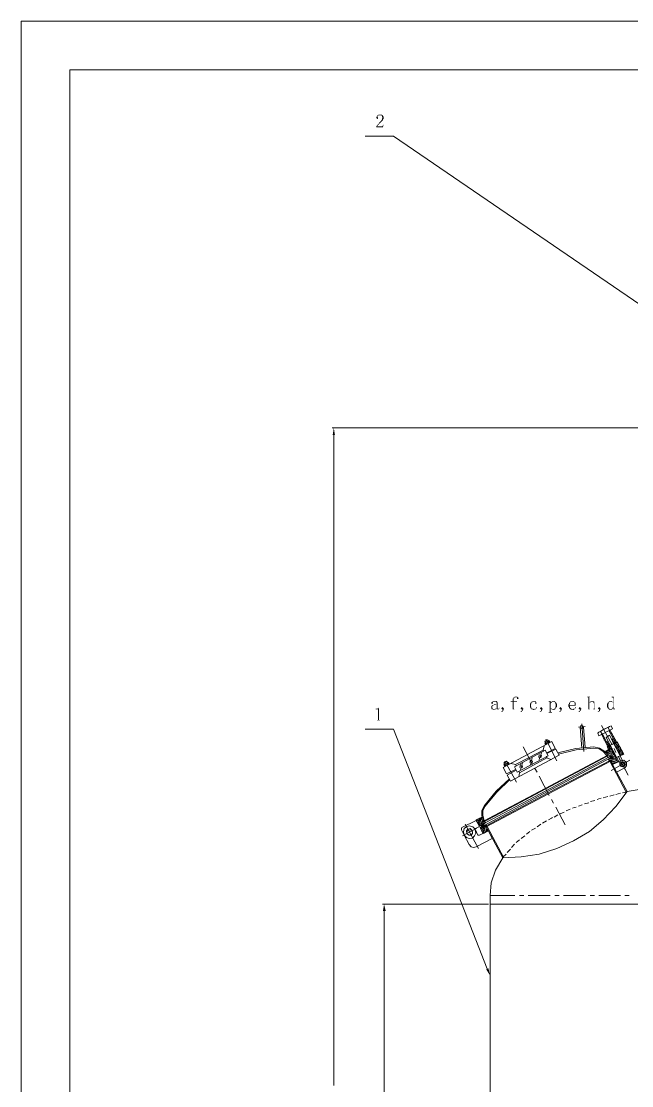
# Model space of a CAD drawing. Header units: millimetres. Extents: x 6 to 291, y 3 to 207.
# Drawn here: x 6.1 to 52.9, y 125 to 206.6 of the extents above; entities that cross this region are included whole.
import ezdxf

# ---------------------------------------------------------------- set-up
doc = ezdxf.new("R2010")
doc.units = ezdxf.units.MM

msp = doc.modelspace()

# ---------------------------------------------------------------- hatches: boundary and pattern name
h = msp.add_hatch(color=7)
h.dxf.hatch_style = 2
h.paths.add_polyline_path([(33.654859, 199.474667), (33.527859, 199.474667), (33.485526, 199.432333), (33.739526, 199.432333), (33.739526, 199.39), (33.781859, 199.39), (33.781859, 199.347667), (33.781859, 199.305333), (33.824192, 199.263), (33.824192, 199.220667), (33.781859, 199.178333), (33.781859, 199.136), (33.781859, 199.093667), (33.739526, 199.051333), (33.739526, 199.009), (33.697192, 198.966667), (33.654859, 198.924333), (33.612526, 198.882), (33.570192, 198.839667), (33.570192, 198.797333), (33.527859, 198.797333), (33.527859, 198.755), (33.485526, 198.755), (33.485526, 198.712667), (33.443192, 198.712667), (33.443192, 198.670333), (33.400859, 198.628), (33.358526, 198.585667), (33.358526, 198.543333), (33.400859, 198.585667), (33.443192, 198.585667), (33.443192, 198.628), (33.485526, 198.628), (33.485526, 198.670333), (33.527859, 198.712667), (33.570192, 198.755), (33.612526, 198.797333), (33.612526, 198.839667), (33.654859, 198.839667), (33.697192, 198.882), (33.739526, 198.924333), (33.781859, 198.966667), (33.824192, 199.009), (33.866526, 199.051333), (33.866526, 199.093667), (33.908859, 199.136), (33.908859, 199.220667), (33.908859, 199.305333), (33.908859, 199.347667), (33.866526, 199.347667), (33.866526, 199.432333), (33.824192, 199.432333), (33.781859, 199.474667)])
h = msp.add_hatch(color=7)
h.dxf.hatch_style = 2
h.paths.add_polyline_path([(33.485526, 199.432333), (33.443192, 199.432333), (33.443192, 199.39), (33.400859, 199.39), (33.400859, 199.305333), (33.358526, 199.305333), (33.358526, 199.220667), (33.358526, 199.178333), (33.400859, 199.178333), (33.400859, 199.136), (33.443192, 199.136), (33.485526, 199.178333), (33.485526, 199.220667), (33.485526, 199.263), (33.443192, 199.305333), (33.443192, 199.347667), (33.485526, 199.347667), (33.485526, 199.39), (33.527859, 199.432333), (33.612526, 199.432333)])
h = msp.add_hatch(color=7)
h.dxf.hatch_style = 2
h.paths.add_polyline_path([(33.908859, 198.712667), (33.866526, 198.712667), (33.866526, 198.670333), (33.866526, 198.628), (33.824192, 198.628), (33.824192, 198.585667), (33.400859, 198.585667), (33.358526, 198.543333), (33.358526, 198.501), (33.866526, 198.501)])
at = {"true_color": 0x00ff00}
h = msp.add_hatch(color=3, dxfattribs=at)
h.dxf.hatch_style = 2
h.paths.add_polyline_path([(30.014192, 174.921333), (30.183526, 174.921333), (30.098859, 175.471667)])
at = {"true_color": 0x00b8b8}
h = msp.add_hatch(color=132, dxfattribs=at)
h.dxf.hatch_style = 2
h.paths.add_polyline_path([(42.290859, 154.474333), (42.248526, 154.474333), (42.206192, 154.432), (42.163859, 154.389667), (42.163859, 154.347333), (42.206192, 154.347333), (42.206192, 154.305), (42.248526, 154.305), (42.290859, 154.347333), (42.290859, 154.389667), (42.248526, 154.389667), (42.290859, 154.432), (42.290859, 154.474333), (42.460192, 154.474333)])
h = msp.add_hatch(color=132, dxfattribs=at)
h.dxf.hatch_style = 2
h.paths.add_polyline_path([(42.375526, 154.262667), (42.333192, 154.220333), (42.248526, 154.220333), (42.248526, 154.178), (42.206192, 154.178), (42.206192, 154.135667), (42.163859, 154.135667), (42.163859, 154.051), (42.163859, 154.008667), (42.163859, 153.966333), (42.163859, 153.924), (42.206192, 153.924), (42.206192, 153.881667), (42.290859, 153.881667), (42.290859, 153.839333), (42.417859, 153.839333), (42.460192, 153.881667), (42.502526, 153.881667), (42.290859, 153.881667), (42.290859, 153.924), (42.248526, 153.966333), (42.248526, 154.051), (42.248526, 154.093333), (42.248526, 154.135667), (42.290859, 154.135667), (42.290859, 154.178), (42.333192, 154.178), (42.375526, 154.220333), (42.502526, 154.220333), (42.544859, 154.262667), (42.587192, 154.262667)])
h = msp.add_hatch(color=132, dxfattribs=at)
h.dxf.hatch_style = 2
h.paths.add_polyline_path([(42.417859, 154.516667), (42.290859, 154.516667), (42.290859, 154.474333), (42.544859, 154.474333), (42.544859, 154.432), (42.587192, 154.432), (42.587192, 154.305), (42.544859, 154.262667), (42.375526, 154.262667), (42.587192, 154.262667), (42.587192, 153.966333), (42.544859, 153.966333), (42.544859, 153.924), (42.460192, 153.924), (42.460192, 153.881667), (42.375526, 153.881667), (42.544859, 153.881667), (42.544859, 153.924), (42.671859, 153.924), (42.671859, 154.347333), (42.671859, 154.432), (42.629526, 154.432), (42.629526, 154.474333), (42.587192, 154.516667), (42.460192, 154.516667)])
h = msp.add_hatch(color=132, dxfattribs=at)
h.dxf.hatch_style = 2
h.paths.add_polyline_path([(44.068859, 154.855333), (43.984192, 154.855333), (43.941859, 154.813), (43.899526, 154.813), (43.899526, 154.770667), (43.857192, 154.770667), (43.857192, 154.728333), (43.814859, 154.686), (43.814859, 154.516667), (43.645526, 154.516667), (43.645526, 154.474333), (43.814859, 154.474333), (43.814859, 153.924), (43.814859, 153.881667), (43.687859, 153.881667), (44.111192, 153.881667), (43.941859, 153.881667), (43.899526, 153.924), (43.899526, 154.474333), (44.153526, 154.474333), (44.153526, 154.516667), (43.899526, 154.516667), (43.899526, 154.643667), (43.899526, 154.728333), (43.941859, 154.728333), (43.941859, 154.770667), (43.984192, 154.813), (44.195859, 154.813), (44.153526, 154.855333), (44.111192, 154.855333)])
h = msp.add_hatch(color=132, dxfattribs=at)
h.dxf.hatch_style = 2
h.paths.add_polyline_path([(44.195859, 154.813), (44.068859, 154.813), (44.153526, 154.813), (44.153526, 154.728333), (44.153526, 154.686), (44.238192, 154.686), (44.238192, 154.728333), (44.280526, 154.728333), (44.238192, 154.770667), (44.238192, 154.813)])
h = msp.add_hatch(color=132, dxfattribs=at)
h.dxf.hatch_style = 2
h.paths.add_polyline_path([(45.296526, 154.474333), (45.254192, 154.474333), (45.254192, 154.432), (45.211859, 154.432), (45.211859, 154.389667), (45.169526, 154.389667), (45.169526, 154.347333), (45.127192, 154.305), (45.127192, 154.262667), (45.127192, 154.178), (45.127192, 154.093333), (45.127192, 154.051), (45.169526, 154.008667), (45.169526, 153.966333), (45.211859, 153.966333), (45.211859, 153.924), (45.254192, 153.924), (45.254192, 153.881667), (45.338859, 153.881667), (45.381192, 153.839333), (45.465859, 153.839333), (45.508192, 153.881667), (45.592859, 153.881667), (45.423526, 153.881667), (45.381192, 153.924), (45.296526, 153.924), (45.296526, 153.966333), (45.254192, 153.966333), (45.254192, 154.008667), (45.254192, 154.051), (45.211859, 154.093333), (45.211859, 154.178), (45.211859, 154.262667), (45.254192, 154.305), (45.254192, 154.347333), (45.254192, 154.389667), (45.296526, 154.389667), (45.296526, 154.432), (45.338859, 154.432), (45.338859, 154.474333), (45.423526, 154.474333)])
h = msp.add_hatch(color=132, dxfattribs=at)
h.dxf.hatch_style = 2
h.paths.add_polyline_path([(45.423526, 154.516667), (45.338859, 154.516667), (45.296526, 154.474333), (45.508192, 154.474333), (45.550526, 154.432), (45.550526, 154.389667), (45.550526, 154.347333), (45.550526, 154.305), (45.635192, 154.305), (45.635192, 154.347333), (45.635192, 154.389667), (45.635192, 154.432), (45.592859, 154.474333), (45.550526, 154.516667), (45.465859, 154.516667)])
h = msp.add_hatch(color=132, dxfattribs=at)
h.dxf.hatch_style = 2
h.paths.add_polyline_path([(46.735859, 154.559), (46.693526, 154.516667), (46.566526, 154.516667), (46.566526, 154.474333), (46.651192, 154.474333), (46.651192, 154.432), (46.651192, 153.712333), (46.651192, 153.67), (46.566526, 153.67), (46.566526, 153.627667), (46.820526, 153.627667), (46.820526, 153.67), (46.778192, 153.67), (46.735859, 153.712333), (46.735859, 153.924), (46.778192, 153.924), (46.778192, 153.966333), (46.735859, 153.966333), (46.735859, 154.347333), (46.778192, 154.389667), (46.735859, 154.389667)])
h = msp.add_hatch(color=132, dxfattribs=at)
h.dxf.hatch_style = 2
h.paths.add_polyline_path([(46.947526, 154.516667), (46.862859, 154.516667), (46.820526, 154.474333), (46.778192, 154.474333), (46.735859, 154.432), (46.735859, 154.389667), (46.778192, 154.389667), (46.820526, 154.432), (46.862859, 154.474333), (47.074526, 154.474333), (47.032192, 154.516667)])
h = msp.add_hatch(color=132, dxfattribs=at)
h.dxf.hatch_style = 2
h.paths.add_polyline_path([(47.074526, 154.474333), (46.947526, 154.474333), (46.989859, 154.474333), (47.032192, 154.432), (47.074526, 154.389667), (47.074526, 154.305), (47.116859, 154.305), (47.116859, 154.178), (47.116859, 154.093333), (47.074526, 154.093333), (47.074526, 154.008667), (47.074526, 153.966333), (47.032192, 153.966333), (47.032192, 153.924), (46.989859, 153.924), (46.947526, 153.881667), (46.905192, 153.881667), (47.074526, 153.881667), (47.074526, 153.924), (47.116859, 153.924), (47.116859, 153.966333), (47.159192, 154.008667), (47.159192, 154.051), (47.201526, 154.051), (47.201526, 154.178), (47.201526, 154.305), (47.159192, 154.347333), (47.159192, 154.389667), (47.116859, 154.432)])
h = msp.add_hatch(color=132, dxfattribs=at)
h.dxf.hatch_style = 2
h.paths.add_polyline_path([(48.513859, 154.516667), (48.386859, 154.474333), (48.471526, 154.474333), (48.513859, 154.432), (48.556192, 154.389667), (48.556192, 154.305), (48.556192, 154.220333), (48.090526, 154.220333), (48.090526, 154.178), (48.090526, 154.093333), (48.132859, 154.051), (48.132859, 154.008667), (48.132859, 153.966333), (48.175192, 153.966333), (48.175192, 153.924), (48.217526, 153.924), (48.217526, 153.881667), (48.429192, 153.881667), (48.386859, 153.881667), (48.344526, 153.924), (48.302192, 153.924), (48.259859, 153.966333), (48.217526, 154.008667), (48.217526, 154.093333), (48.175192, 154.135667), (48.175192, 154.178), (48.640859, 154.178), (48.640859, 154.262667), (48.640859, 154.347333), (48.640859, 154.389667), (48.598526, 154.432), (48.556192, 154.432), (48.556192, 154.474333), (48.513859, 154.474333)])
h = msp.add_hatch(color=132, dxfattribs=at)
h.dxf.hatch_style = 2
h.paths.add_polyline_path([(48.386859, 154.516667), (48.259859, 154.516667), (48.259859, 154.474333), (48.217526, 154.474333), (48.217526, 154.432), (48.175192, 154.432), (48.175192, 154.389667), (48.132859, 154.389667), (48.132859, 154.347333), (48.132859, 154.305), (48.090526, 154.262667), (48.090526, 154.220333), (48.175192, 154.220333), (48.175192, 154.305), (48.217526, 154.305), (48.217526, 154.389667), (48.259859, 154.432), (48.302192, 154.474333), (48.386859, 154.474333), (48.513859, 154.516667), (48.429192, 154.516667)])
h = msp.add_hatch(color=132, dxfattribs=at)
h.dxf.hatch_style = 2
h.paths.add_polyline_path([(49.699192, 154.897667), (49.656859, 154.897667), (49.656859, 154.855333), (49.529859, 154.855333), (49.529859, 154.813), (49.614526, 154.813), (49.614526, 153.924), (49.614526, 153.881667), (49.529859, 153.881667), (49.783859, 153.881667), (49.741526, 153.881667), (49.699192, 153.924), (49.699192, 154.347333), (49.699192, 154.389667), (49.741526, 154.389667), (49.699192, 154.389667)])
h = msp.add_hatch(color=132, dxfattribs=at)
h.dxf.hatch_style = 2
h.paths.add_polyline_path([(49.910859, 154.516667), (49.826192, 154.516667), (49.783859, 154.474333), (49.741526, 154.474333), (49.741526, 154.432), (49.699192, 154.432), (49.699192, 154.389667), (49.741526, 154.389667), (49.741526, 154.432), (49.826192, 154.432), (49.826192, 154.474333), (50.037859, 154.474333), (49.995526, 154.516667), (49.953192, 154.516667)])
h = msp.add_hatch(color=132, dxfattribs=at)
h.dxf.hatch_style = 2
h.paths.add_polyline_path([(50.037859, 154.474333), (49.910859, 154.474333), (49.953192, 154.474333), (49.995526, 154.432), (49.995526, 154.389667), (50.037859, 154.347333), (50.037859, 153.924), (49.995526, 153.924), (49.995526, 153.881667), (49.953192, 153.881667), (50.164859, 153.881667), (50.122526, 153.881667), (50.122526, 153.924), (50.080192, 153.924), (50.080192, 154.389667), (50.080192, 154.474333)])
h = msp.add_hatch(color=132, dxfattribs=at)
h.dxf.hatch_style = 2
h.paths.add_polyline_path([(51.307859, 154.516667), (51.223192, 154.516667), (51.223192, 154.474333), (51.180859, 154.474333), (51.138526, 154.432), (51.138526, 154.389667), (51.096192, 154.389667), (51.096192, 154.347333), (51.053859, 154.305), (51.053859, 154.262667), (51.053859, 154.178), (51.053859, 154.135667), (51.053859, 154.051), (51.096192, 154.008667), (51.096192, 153.966333), (51.138526, 153.924), (51.180859, 153.881667), (51.307859, 153.881667), (51.265526, 153.881667), (51.265526, 153.924), (51.223192, 153.924), (51.180859, 153.966333), (51.180859, 154.008667), (51.180859, 154.051), (51.138526, 154.051), (51.138526, 154.220333), (51.138526, 154.262667), (51.180859, 154.305), (51.180859, 154.389667), (51.223192, 154.432), (51.265526, 154.474333), (51.434859, 154.474333), (51.434859, 154.516667), (51.350192, 154.516667)])
h = msp.add_hatch(color=132, dxfattribs=at)
h.dxf.hatch_style = 2
h.paths.add_polyline_path([(51.434859, 154.474333), (51.350192, 154.474333), (51.392526, 154.474333), (51.434859, 154.432), (51.519526, 154.432), (51.477192, 154.432), (51.477192, 154.474333)])
h = msp.add_hatch(color=132, dxfattribs=at)
h.dxf.hatch_style = 2
h.paths.add_polyline_path([(51.561859, 154.897667), (51.561859, 154.855333), (51.392526, 154.855333), (51.392526, 154.813), (51.477192, 154.813), (51.477192, 154.770667), (51.519526, 154.728333), (51.519526, 154.432), (51.477192, 154.432), (51.519526, 154.389667), (51.519526, 154.051), (51.477192, 154.051), (51.477192, 153.966333), (51.519526, 153.966333), (51.519526, 153.881667), (51.646526, 153.881667), (51.646526, 153.924), (51.604192, 153.924), (51.604192, 153.966333), (51.561859, 153.966333)])
h = msp.add_hatch(color=7)
h.dxf.hatch_style = 2
h.paths.add_polyline_path([(33.570192, 154.008667), (33.527859, 154.008667), (33.527859, 153.966333), (33.485526, 153.966333), (33.443192, 153.924), (33.316192, 153.924), (33.316192, 153.881667), (33.485526, 153.881667), (33.485526, 153.077333), (33.443192, 153.077333), (33.400859, 153.035), (33.316192, 153.035), (33.739526, 153.035), (33.654859, 153.035), (33.612526, 153.077333), (33.570192, 153.077333), (33.570192, 153.162)])
h = msp.add_hatch(color=132, dxfattribs=at)
h.dxf.hatch_style = 2
h.paths.add_polyline_path([(42.798859, 154.008667), (42.756526, 154.008667), (42.756526, 153.924), (42.714192, 153.924), (42.587192, 153.881667), (42.756526, 153.881667), (42.756526, 153.924), (42.798859, 153.924), (42.798859, 153.966333)])
h = msp.add_hatch(color=132, dxfattribs=at)
h.dxf.hatch_style = 2
h.paths.add_polyline_path([(42.671859, 153.924), (42.587192, 153.924), (42.587192, 153.881667), (42.714192, 153.924)])
h = msp.add_hatch(color=132, dxfattribs=at)
h.dxf.hatch_style = 2
h.paths.add_polyline_path([(43.010526, 154.051), (42.968192, 154.008667), (42.925859, 153.966333), (42.968192, 153.924), (43.010526, 153.881667), (43.052859, 153.839333), (43.010526, 153.797), (43.010526, 153.754667), (42.968192, 153.712333), (42.925859, 153.712333), (42.925859, 153.67), (43.010526, 153.67), (43.010526, 153.712333), (43.052859, 153.712333), (43.052859, 153.754667), (43.095192, 153.754667), (43.095192, 153.797), (43.095192, 153.839333), (43.137526, 153.881667), (43.137526, 153.966333), (43.095192, 153.966333), (43.095192, 154.008667), (43.052859, 154.051)])
h = msp.add_hatch(color=132, dxfattribs=at)
h.dxf.hatch_style = 2
h.paths.add_polyline_path([(44.492192, 154.051), (44.449859, 154.008667), (44.407526, 153.966333), (44.449859, 153.924), (44.492192, 153.881667), (44.534526, 153.839333), (44.492192, 153.797), (44.492192, 153.754667), (44.449859, 153.712333), (44.407526, 153.712333), (44.407526, 153.67), (44.492192, 153.67), (44.492192, 153.712333), (44.534526, 153.712333), (44.534526, 153.754667), (44.576859, 153.754667), (44.576859, 153.797), (44.576859, 153.839333), (44.619192, 153.881667), (44.619192, 153.966333), (44.576859, 153.966333), (44.576859, 154.008667), (44.534526, 154.051)])
h = msp.add_hatch(color=132, dxfattribs=at)
h.dxf.hatch_style = 2
h.paths.add_polyline_path([(45.677526, 154.051), (45.635192, 154.051), (45.635192, 154.008667), (45.592859, 153.966333), (45.592859, 153.924), (45.508192, 153.924), (45.465859, 153.881667), (45.592859, 153.881667), (45.592859, 153.924), (45.635192, 153.924), (45.635192, 153.966333), (45.677526, 154.008667)])
h = msp.add_hatch(color=132, dxfattribs=at)
h.dxf.hatch_style = 2
h.paths.add_polyline_path([(45.973859, 154.051), (45.931526, 154.008667), (45.889192, 153.966333), (45.931526, 153.924), (45.973859, 153.881667), (46.016192, 153.839333), (45.973859, 153.797), (45.973859, 153.754667), (45.931526, 153.712333), (45.889192, 153.712333), (45.889192, 153.67), (45.973859, 153.67), (45.973859, 153.712333), (46.016192, 153.712333), (46.016192, 153.754667), (46.058526, 153.754667), (46.058526, 153.797), (46.058526, 153.839333), (46.100859, 153.881667), (46.100859, 153.966333), (46.058526, 153.966333), (46.058526, 154.008667), (46.016192, 154.051)])
h = msp.add_hatch(color=132, dxfattribs=at)
h.dxf.hatch_style = 2
h.paths.add_polyline_path([(46.778192, 153.924), (46.735859, 153.924), (46.778192, 153.881667), (46.820526, 153.881667), (46.862859, 153.839333), (46.989859, 153.839333), (47.032192, 153.881667), (46.820526, 153.881667), (46.820526, 153.924)])
h = msp.add_hatch(color=132, dxfattribs=at)
h.dxf.hatch_style = 2
h.paths.add_polyline_path([(47.455526, 154.051), (47.413192, 154.008667), (47.370859, 153.966333), (47.413192, 153.924), (47.455526, 153.881667), (47.497859, 153.839333), (47.455526, 153.797), (47.455526, 153.754667), (47.413192, 153.712333), (47.370859, 153.712333), (47.370859, 153.67), (47.455526, 153.67), (47.455526, 153.712333), (47.497859, 153.712333), (47.497859, 153.754667), (47.540192, 153.754667), (47.540192, 153.797), (47.540192, 153.839333), (47.582526, 153.881667), (47.582526, 153.966333), (47.540192, 153.966333), (47.540192, 154.008667), (47.497859, 154.051)])
h = msp.add_hatch(color=132, dxfattribs=at)
h.dxf.hatch_style = 2
h.paths.add_polyline_path([(48.598526, 154.051), (48.598526, 153.966333), (48.556192, 153.966333), (48.556192, 153.924), (48.471526, 153.924), (48.429192, 153.881667), (48.217526, 153.881667), (48.302192, 153.881667), (48.344526, 153.839333), (48.471526, 153.839333), (48.513859, 153.881667), (48.556192, 153.881667), (48.556192, 153.924), (48.598526, 153.924), (48.598526, 153.966333), (48.640859, 153.966333), (48.640859, 154.051)])
h = msp.add_hatch(color=132, dxfattribs=at)
h.dxf.hatch_style = 2
h.paths.add_polyline_path([(48.937192, 154.051), (48.894859, 154.008667), (48.852526, 153.966333), (48.894859, 153.924), (48.937192, 153.881667), (48.979526, 153.839333), (48.937192, 153.797), (48.937192, 153.754667), (48.894859, 153.712333), (48.852526, 153.712333), (48.852526, 153.67), (48.937192, 153.67), (48.937192, 153.712333), (48.979526, 153.712333), (48.979526, 153.754667), (49.021859, 153.754667), (49.021859, 153.797), (49.021859, 153.839333), (49.064192, 153.881667), (49.064192, 153.966333), (49.021859, 153.966333), (49.021859, 154.008667), (48.979526, 154.051)])
h = msp.add_hatch(color=132, dxfattribs=at)
h.dxf.hatch_style = 2
h.paths.add_polyline_path([(50.418859, 154.051), (50.376526, 154.008667), (50.334192, 153.966333), (50.376526, 153.924), (50.418859, 153.881667), (50.461192, 153.839333), (50.418859, 153.797), (50.418859, 153.754667), (50.376526, 153.712333), (50.334192, 153.712333), (50.334192, 153.67), (50.418859, 153.67), (50.418859, 153.712333), (50.461192, 153.712333), (50.461192, 153.754667), (50.503526, 153.754667), (50.503526, 153.797), (50.503526, 153.839333), (50.545859, 153.881667), (50.545859, 153.966333), (50.503526, 153.966333), (50.503526, 154.008667), (50.461192, 154.051)])
h = msp.add_hatch(color=132, dxfattribs=at)
h.dxf.hatch_style = 2
h.paths.add_polyline_path([(51.477192, 153.966333), (51.434859, 153.966333), (51.434859, 153.924), (51.392526, 153.924), (51.350192, 153.881667), (51.180859, 153.881667), (51.223192, 153.881667), (51.265526, 153.839333), (51.392526, 153.839333), (51.392526, 153.881667), (51.434859, 153.881667), (51.477192, 153.924), (51.519526, 153.966333)])
h = msp.add_hatch(color=7)
h.dxf.hatch_style = 2
h.paths.add_polyline_path([(51.350192, 150.283333), (51.265526, 150.241), (51.350192, 150.241)])
h = msp.add_hatch(color=7)
h.dxf.hatch_style = 2
h.paths.add_polyline_path([(51.350192, 150.241), (51.265526, 150.241)])
h = msp.add_hatch(color=7)
h.dxf.hatch_style = 2
h.paths.add_polyline_path([(51.350192, 150.241), (51.265526, 150.241)])
h = msp.add_hatch(color=7)
h.dxf.hatch_style = 2
h.paths.add_polyline_path([(51.265526, 150.241), (51.307859, 150.156333), (51.434859, 150.156333)])
h = msp.add_hatch(color=7)
h.dxf.hatch_style = 2
h.paths.add_polyline_path([(51.265526, 150.241), (51.350192, 150.241), (51.434859, 150.156333)])
h = msp.add_hatch(color=7)
h.dxf.hatch_style = 2
h.paths.add_polyline_path([(51.307859, 150.156333), (51.307859, 150.114), (51.434859, 150.114)])
h = msp.add_hatch(color=7)
h.dxf.hatch_style = 2
h.paths.add_polyline_path([(51.307859, 150.156333), (51.434859, 150.156333), (51.434859, 150.114)])
h = msp.add_hatch(color=7)
h.dxf.hatch_style = 2
h.paths.add_polyline_path([(51.434859, 150.325667), (51.350192, 150.283333), (51.477192, 150.283333)])
h = msp.add_hatch(color=7)
h.dxf.hatch_style = 2
h.paths.add_polyline_path([(51.350192, 150.283333), (51.350192, 150.241), (51.477192, 150.241)])
h = msp.add_hatch(color=7)
h.dxf.hatch_style = 2
h.paths.add_polyline_path([(51.350192, 150.283333), (51.477192, 150.283333), (51.477192, 150.241)])
h = msp.add_hatch(color=7)
h.dxf.hatch_style = 2
h.paths.add_polyline_path([(51.350192, 150.241), (51.434859, 150.156333), (51.519526, 150.156333)])
h = msp.add_hatch(color=7)
h.dxf.hatch_style = 2
h.paths.add_polyline_path([(51.350192, 150.241), (51.477192, 150.241), (51.519526, 150.156333)])
h = msp.add_hatch(color=7)
h.dxf.hatch_style = 2
h.paths.add_polyline_path([(51.434859, 150.156333), (51.519526, 150.156333), (51.434859, 150.114)])
h = msp.add_hatch(color=7)
h.dxf.hatch_style = 2
h.paths.add_polyline_path([(51.519526, 150.156333), (51.434859, 150.156333)])
h = msp.add_hatch(color=7)
h.dxf.hatch_style = 2
h.paths.add_polyline_path([(51.519526, 150.156333), (51.434859, 150.156333)])
h = msp.add_hatch(color=7)
h.dxf.hatch_style = 2
h.paths.add_polyline_path([(51.307859, 150.114), (51.434859, 150.114), (51.350192, 150.071667)])
h = msp.add_hatch(color=7)
h.dxf.hatch_style = 2
h.paths.add_polyline_path([(41.486526, 145.034), (41.401859, 144.991667), (41.528859, 144.991667)])
h = msp.add_hatch(color=7)
h.dxf.hatch_style = 2
h.paths.add_polyline_path([(41.528859, 144.991667), (41.401859, 144.991667)])
h = msp.add_hatch(color=7)
h.dxf.hatch_style = 2
h.paths.add_polyline_path([(41.528859, 144.991667), (41.401859, 144.991667)])
h = msp.add_hatch(color=7)
h.dxf.hatch_style = 2
h.paths.add_polyline_path([(41.401859, 144.991667), (41.444192, 144.907), (41.571192, 144.907)])
h = msp.add_hatch(color=7)
h.dxf.hatch_style = 2
h.paths.add_polyline_path([(41.401859, 144.991667), (41.528859, 144.991667), (41.571192, 144.907)])
h = msp.add_hatch(color=7)
h.dxf.hatch_style = 2
h.paths.add_polyline_path([(41.571192, 144.907), (41.444192, 144.907)])
h = msp.add_hatch(color=7)
h.dxf.hatch_style = 2
h.paths.add_polyline_path([(41.571192, 144.907), (41.444192, 144.907)])
h = msp.add_hatch(color=7)
h.dxf.hatch_style = 2
h.paths.add_polyline_path([(41.444192, 144.907), (41.486526, 144.864667), (41.571192, 144.864667)])
h = msp.add_hatch(color=7)
h.dxf.hatch_style = 2
h.paths.add_polyline_path([(41.444192, 144.907), (41.571192, 144.907), (41.571192, 144.864667)])
h = msp.add_hatch(color=7)
h.dxf.hatch_style = 2
h.paths.add_polyline_path([(41.571192, 145.118667), (41.486526, 145.034), (41.613526, 145.034)])
h = msp.add_hatch(color=7)
h.dxf.hatch_style = 2
h.paths.add_polyline_path([(41.486526, 145.034), (41.528859, 144.991667), (41.613526, 144.991667)])
h = msp.add_hatch(color=7)
h.dxf.hatch_style = 2
h.paths.add_polyline_path([(41.486526, 145.034), (41.613526, 145.034), (41.613526, 144.991667)])
h = msp.add_hatch(color=7)
h.dxf.hatch_style = 2
h.paths.add_polyline_path([(41.486526, 144.864667), (41.571192, 144.864667), (41.486526, 144.822333)])
h = msp.add_hatch(color=7)
h.dxf.hatch_style = 2
h.paths.add_polyline_path([(41.655859, 144.991667), (41.528859, 144.991667)])
h = msp.add_hatch(color=7)
h.dxf.hatch_style = 2
h.paths.add_polyline_path([(41.528859, 144.991667), (41.655859, 144.991667)])
h = msp.add_hatch(color=7)
h.dxf.hatch_style = 2
h.paths.add_polyline_path([(41.528859, 144.991667), (41.571192, 144.907), (41.698192, 144.907)])
h = msp.add_hatch(color=7)
h.dxf.hatch_style = 2
h.paths.add_polyline_path([(41.528859, 144.991667), (41.655859, 144.991667), (41.698192, 144.907)])
h = msp.add_hatch(color=7)
h.dxf.hatch_style = 2
h.paths.add_polyline_path([(41.571192, 144.907), (41.655859, 144.907), (41.571192, 144.864667)])
h = msp.add_hatch(color=7)
h.dxf.hatch_style = 2
h.paths.add_polyline_path([(41.655859, 144.907), (41.571192, 144.907)])
h = msp.add_hatch(color=7)
h.dxf.hatch_style = 2
h.paths.add_polyline_path([(41.571192, 144.907), (41.698192, 144.907), (41.655859, 144.907)])
at = {"true_color": 0x00ff00}
h = msp.add_hatch(color=3, dxfattribs=at)
h.dxf.hatch_style = 2
h.paths.add_polyline_path([(33.866526, 138.43), (34.078192, 138.43), (33.951192, 138.938)])
h = msp.add_hatch(color=3, dxfattribs=at)
h.dxf.hatch_style = 2
h.paths.add_polyline_path([(41.952192, 134.027333), (42.079192, 133.477), (41.782859, 133.942667)])

# ---------------------------------------------------------------- linework, layer by layer
at = {"color": 8, "lineweight": 0, "true_color": 0x808080}
msp.add_lwpolyline([(290.829944, 3.175), (290.829944, 206.629), (6.138277, 206.629), (6.138277, 3.175)], close=True, dxfattribs=at)
at = {"color": 7, "lineweight": 0}
for points in [[(287.10461, 6.900333), (287.10461, 202.903667), (9.86361, 202.903667), (9.86361, 6.900333)], [(49.233526, 152.527), (49.191192, 152.611667), (49.106526, 152.654), (49.021859, 152.611667), (48.979526, 152.527), (49.021859, 152.442333), (49.106526, 152.4), (49.191192, 152.442333)], [(52.450859, 149.648333), (52.366192, 149.817667), (52.239192, 149.86), (52.069859, 149.817667), (52.027526, 149.648333), (52.069859, 149.521333), (52.239192, 149.479), (52.366192, 149.521333)], [(52.366192, 149.648333), (52.323859, 149.775333), (52.239192, 149.817667), (52.154526, 149.775333), (52.112192, 149.648333), (52.154526, 149.563667), (52.239192, 149.521333), (52.323859, 149.563667)], [(40.724526, 144.441333), (40.682192, 144.610667), (40.512859, 144.653), (40.343526, 144.610667), (40.301192, 144.441333), (40.343526, 144.314333), (40.512859, 144.229667), (40.682192, 144.314333)]]:
    msp.add_lwpolyline(points, close=True, dxfattribs=at)
for points in [[(32.511859, 197.823667), (34.670859, 197.823667)], [(50.418859, 151.849667), (51.477192, 152.4), (51.350192, 152.611667)], [(51.350192, 152.611667), (51.223192, 152.569333), (51.138526, 152.484667)], [(32.511859, 152.357667), (34.670859, 152.357667)], [(48.979526, 152.527), (49.106526, 150.918333)], [(49.233526, 152.527), (49.360526, 150.960667)], [(51.138526, 152.484667), (50.799859, 152.357667), (50.545859, 152.188333), (50.418859, 152.146), (50.334192, 152.061333)], [(50.334192, 152.061333), (50.418859, 151.849667)], [(51.223192, 152.569333), (50.418859, 152.146)], [(50.545859, 152.188333), (50.672859, 151.976667)], [(50.630526, 151.976667), (51.096192, 151.003)], [(50.672859, 152.019), (51.180859, 151.045333)], [(50.969192, 151.722667), (51.223192, 151.892)], [(51.138526, 152.484667), (51.223192, 152.273)], [(51.180859, 152.273), (51.688859, 151.341667)], [(52.281526, 149.86), (51.223192, 151.892)], [(51.265526, 152.315333), (51.773526, 151.384)], [(47.074526, 150.876), (46.820526, 151.426333), (44.957859, 150.410333)], [(46.227859, 151.087667), (46.143192, 150.749), (46.185526, 150.664333)], [(46.354859, 151.341667), (46.270192, 151.426333), (46.397192, 151.511)], [(46.354859, 151.172333), (46.270192, 151.299333), (46.439526, 151.384)], [(46.354859, 151.341667), (46.439526, 151.214667)], [(46.566526, 151.468667), (46.481859, 151.553333), (46.397192, 151.511)], [(46.693526, 151.341667), (46.608859, 151.468667), (46.439526, 151.384)], [(46.524192, 151.426333), (46.608859, 151.299333)], [(50.037859, 151.003), (48.640859, 150.876), (47.286192, 150.537333)], [(51.096192, 150.410333), (50.799859, 150.706667), (50.461192, 150.918333), (50.037859, 151.003)], [(52.027526, 149.733), (50.969192, 151.722667)], [(51.138526, 151.426333), (51.011526, 151.384)], [(52.323859, 150.452667), (51.815859, 151.384), (51.053859, 151.003)], [(51.180859, 150.749), (51.053859, 151.003)], [(51.773526, 151.384), (51.096192, 151.003)], [(51.773526, 150.156333), (51.265526, 151.13)], [(51.519526, 151.638), (51.392526, 151.553333)], [(52.069859, 150.325667), (51.561859, 151.257)], [(43.349192, 148.928667), (43.095192, 149.436667), (44.957859, 150.410333)], [(44.068859, 149.225), (43.391526, 148.844), (43.645526, 148.378333), (47.370859, 150.368)], [(44.026526, 149.648333), (45.084859, 150.198667)], [(44.153526, 149.055667), (46.524192, 150.325667)], [(44.322859, 149.013333), (46.439526, 150.156333)], [(46.143192, 150.749), (45.084859, 150.198667)], [(45.127192, 150.114), (46.312526, 150.749)], [(46.312526, 150.749), (46.524192, 150.325667)], [(46.312526, 147.828), (51.096192, 150.368)], [(51.096192, 150.368), (51.053859, 150.283333), (46.354859, 147.785667)], [(46.397192, 147.658667), (51.561859, 150.410333)], [(46.735859, 150.029333), (46.439526, 150.156333), (46.397192, 150.283333)], [(46.439526, 150.537333), (47.074526, 150.876)], [(46.439526, 150.495), (47.116859, 150.833667), (47.370859, 150.368)], [(51.350192, 150.071667), (51.307859, 150.156333), (46.481859, 147.574)], [(50.037859, 150.918333), (48.683192, 150.791333), (47.328526, 150.452667)], [(51.011526, 150.325667), (51.011526, 150.368), (50.757526, 150.664333), (50.418859, 150.876), (50.037859, 150.918333)], [(50.884526, 150.664333), (51.307859, 150.876)], [(50.926859, 150.579667), (51.011526, 150.622), (51.096192, 150.368)], [(51.011526, 150.622), (51.096192, 150.749)], [(51.096192, 150.156333), (51.053859, 150.283333)], [(51.096192, 150.368), (51.096192, 150.410333)], [(51.138526, 150.791333), (51.180859, 150.706667)], [(51.307859, 150.876), (51.223192, 150.706667)], [(51.307859, 150.876), (51.223192, 150.749)], [(51.223192, 150.749), (51.223192, 150.791333)], [(51.223192, 150.706667), (51.223192, 150.749)], [(51.307859, 150.156333), (51.265526, 150.241), (51.434859, 150.325667)], [(51.307859, 150.876), (51.307859, 150.918333)], [(51.561859, 150.410333), (51.350192, 150.876)], [(51.731192, 150.156333), (51.350192, 150.876)], [(51.350192, 150.071667), (51.519526, 150.156333)], [(51.477192, 150.241), (51.434859, 150.325667)], [(51.477192, 150.241), (51.646526, 150.325667)], [(51.477192, 150.241), (51.519526, 150.156333)], [(51.646526, 150.325667), (51.858192, 149.86)], [(52.323859, 150.452667), (51.731192, 150.156333)], [(43.222192, 149.690667), (43.137526, 149.775333), (43.264526, 149.86)], [(43.222192, 149.521333), (43.137526, 149.648333), (43.306859, 149.733)], [(43.222192, 149.690667), (43.306859, 149.563667)], [(43.433859, 149.775333), (43.349192, 149.902333), (43.264526, 149.86)], [(43.560859, 149.690667), (43.476192, 149.817667), (43.306859, 149.733)], [(43.391526, 149.775333), (43.476192, 149.648333)], [(43.687859, 149.733), (44.026526, 149.648333), (44.068859, 149.563667)], [(45.127192, 150.114), (43.941859, 149.479)], [(43.941859, 149.479), (44.153526, 149.055667)], [(51.350192, 149.944667), (51.223192, 149.944667), (46.524192, 147.489333)], [(46.566526, 147.404667), (51.350192, 149.944667)], [(51.138526, 150.071667), (51.223192, 149.944667)], [(51.265526, 149.902333), (52.535526, 147.489333)], [(51.307859, 149.944667), (52.577859, 147.574)], [(51.434859, 149.733), (51.477192, 149.733), (51.350192, 149.944667)], [(52.069859, 149.944667), (51.477192, 149.648333)], [(51.477192, 149.648333), (51.858192, 149.86)], [(51.477192, 149.733), (51.604192, 149.733)], [(51.477192, 149.648333), (51.773526, 149.055667), (52.408526, 149.394333)], [(52.408526, 149.394333), (52.535526, 149.563667), (52.535526, 149.817667), (52.323859, 149.987), (52.069859, 149.944667)], [(43.560859, 148.547667), (42.544859, 147.616333), (41.655859, 146.515667)], [(44.026526, 149.267333), (43.349192, 148.928667)], [(44.280526, 149.140333), (44.322859, 149.013333)], [(44.322859, 149.013333), (44.280526, 148.717)], [(46.312526, 147.828), (41.528859, 145.288)], [(41.528859, 145.288), (41.655859, 145.288), (46.354859, 147.785667)], [(43.603192, 148.505333), (42.587192, 147.531667), (41.698192, 146.473333)], [(76.623192, 139.615333), (76.453859, 140.758333), (76.030526, 141.859), (75.268526, 142.959667), (74.294859, 143.975667), (73.024859, 144.907), (71.500859, 145.753667), (69.807526, 146.515667), (67.902526, 147.108333), (65.870526, 147.616333), (63.711526, 147.997333), (61.467859, 148.209), (59.224192, 148.251333), (56.938192, 148.166667), (54.736859, 147.955), (52.577859, 147.574)], [(46.397192, 147.658667), (41.274859, 144.949333)], [(41.698192, 144.907), (41.613526, 144.991667), (46.481859, 147.574)], [(41.782859, 144.864667), (41.825192, 144.991667), (46.524192, 147.489333)], [(46.566526, 147.404667), (41.782859, 144.864667)], [(43.052859, 142.494), (44.449859, 142.578667), (45.846859, 142.790333), (47.201526, 143.213667), (48.471526, 143.806333), (49.699192, 144.526), (50.757526, 145.415), (51.731192, 146.431), (52.577859, 147.574)], [(41.655859, 146.515667), (41.444192, 146.134667), (41.444192, 145.711333), (41.571192, 145.330333)], [(41.698192, 146.473333), (41.528859, 146.134667), (41.528859, 145.753667), (41.613526, 145.372667)], [(39.920192, 144.822333), (41.020859, 145.372667), (41.274859, 144.907), (41.020859, 144.78)], [(41.444192, 145.626667), (41.020859, 145.415)], [(41.020859, 145.415), (41.232526, 145.372667)], [(41.274859, 144.949333), (41.020859, 145.372667)], [(41.190192, 145.499667), (41.232526, 145.415)], [(41.401859, 145.542), (41.274859, 145.542)], [(41.444192, 145.542), (41.401859, 145.542), (41.528859, 145.288)], [(41.571192, 145.288), (41.571192, 145.330333)], [(41.655859, 145.330333), (41.613526, 145.372667)], [(41.740526, 145.161), (41.655859, 145.288)], [(39.920192, 144.822333), (39.877859, 144.737667), (39.877859, 144.653)], [(40.089526, 144.229667), (39.877859, 144.653)], [(40.936192, 144.695333), (40.766859, 144.864667), (40.512859, 144.949333), (40.301192, 144.907), (40.089526, 144.737667), (40.047192, 144.483667), (40.089526, 144.229667), (40.470526, 143.51), (40.639859, 143.340667), (40.809192, 143.298333), (41.020859, 143.340667), (42.248526, 143.975667), (41.952192, 144.568333)], [(40.089526, 144.229667), (40.258859, 144.060333), (40.470526, 143.975667), (40.724526, 144.018), (40.893859, 144.187333), (40.978526, 144.399), (40.936192, 144.653)], [(40.682192, 144.610667), (40.555192, 144.737667), (40.385859, 144.695333), (40.258859, 144.568333), (40.301192, 144.399)], [(40.343526, 144.314333), (40.470526, 144.229667), (40.639859, 144.229667), (40.724526, 144.356667), (40.724526, 144.526)], [(40.724526, 144.526), (40.682192, 144.610667)], [(41.020859, 144.78), (40.936192, 144.737667), (40.936192, 144.653)], [(40.936192, 144.695333), (41.147859, 144.229667), (41.274859, 144.229667), (41.952192, 144.568333)], [(41.444192, 144.907), (41.317192, 144.822333)], [(41.317192, 144.822333), (41.528859, 144.399)], [(41.613526, 144.991667), (41.571192, 145.118667), (41.401859, 144.991667)], [(41.444192, 144.907), (41.401859, 144.991667)], [(41.444192, 144.907), (41.486526, 144.822333)], [(41.698192, 144.907), (41.486526, 144.822333)], [(41.952192, 144.568333), (41.571192, 144.356667)], [(41.571192, 144.399), (41.571192, 144.441333)], [(41.782859, 145.076333), (41.825192, 144.991667)], [(41.909859, 144.653), (41.782859, 144.864667)], [(41.782859, 144.864667), (43.052859, 142.494)], [(41.909859, 144.653), (41.825192, 144.483667)], [(41.867526, 144.907), (43.137526, 142.494)], [(40.343526, 144.314333), (40.301192, 144.399)], [(43.052859, 142.494), (42.502526, 141.562667), (42.163859, 140.589), (42.079192, 139.615333)], [(42.079192, 98.425), (42.079192, 139.615333)], [(42.079192, 138.938), (76.623192, 138.938)]]:
    msp.add_lwpolyline(points, dxfattribs=at)
at = {"color": 3, "lineweight": 0, "true_color": 0x00ff00}
for points in [[(66.886526, 175.810333), (34.670859, 197.823667)], [(59.224192, 175.471667), (29.971859, 175.471667)], [(30.098859, 174.921333), (30.098859, 125.052667)], [(41.867526, 133.985), (34.670859, 152.357667)], [(41.952192, 138.938), (33.824192, 138.938)], [(33.951192, 138.43), (33.951192, 120.184333)]]:
    msp.add_lwpolyline(points, dxfattribs=at)
at = {"color": 1, "lineweight": 0, "true_color": 0xff0000}
for points in [[(49.106526, 152.781), (49.275859, 150.664333)], [(51.434859, 151.172333), (50.630526, 152.654)], [(48.852526, 152.527), (49.360526, 152.569333)], [(44.619192, 151.003), (45.338859, 149.648333)], [(46.354859, 151.595667), (47.201526, 149.944667)], [(51.307859, 150.325667), (51.477192, 150.029333)], [(51.731192, 150.579667), (51.604192, 150.876)], [(52.662526, 148.844), (51.900526, 150.283333)], [(43.222192, 149.902333), (44.111192, 148.293667)], [(45.508192, 149.352), (45.677526, 149.055667)], [(51.350192, 149.182667), (52.789526, 149.987)], [(52.450859, 149.225), (51.985192, 150.114)], [(45.846859, 148.759333), (46.608859, 147.277667)], [(46.778192, 146.981333), (46.947526, 146.685)], [(47.116859, 146.388667), (47.836526, 145.034)], [(39.962526, 144.187333), (41.063192, 144.78)], [(40.174192, 145.076333), (41.190192, 143.213667)], [(41.444192, 145.118667), (41.613526, 144.78)], [(42.079192, 139.615333), (43.984192, 139.615333)], [(44.322859, 139.615333), (44.661526, 139.615333)], [(45.000192, 139.615333), (46.693526, 139.615333)], [(47.032192, 139.615333), (47.370859, 139.615333)], [(47.709526, 139.615333), (49.402859, 139.615333)], [(49.741526, 139.615333), (50.080192, 139.615333)], [(50.418859, 139.615333), (52.069859, 139.615333)], [(52.408526, 139.615333), (52.747192, 139.615333)]]:
    msp.add_lwpolyline(points, dxfattribs=at)
at = {"color": 6, "lineweight": 0, "true_color": 0xff00ff}
for points in [[(50.715192, 151.976667), (50.630526, 151.976667)], [(50.757526, 151.849667), (50.672859, 151.892)], [(51.307859, 152.230667), (51.223192, 152.230667)], [(51.392526, 152.103667), (51.265526, 152.146)], [(51.434859, 152.019), (51.307859, 152.019)], [(51.477192, 151.892), (51.392526, 151.934333)], [(51.561859, 151.807333), (51.434859, 151.807333)], [(50.799859, 151.765), (50.715192, 151.765)], [(50.884526, 151.638), (50.757526, 151.680333)], [(50.926859, 151.553333), (50.799859, 151.553333)], [(50.969192, 151.426333), (50.884526, 151.468667)], [(51.053859, 151.341667), (50.926859, 151.384)], [(51.096192, 151.214667), (50.969192, 151.257)], [(51.053859, 151.257), (51.138526, 151.426333)], [(51.138526, 151.13), (51.053859, 151.172333)], [(51.138526, 151.045333), (51.096192, 151.045333)], [(51.096192, 150.960667), (51.096192, 151.003)], [(51.138526, 151.172333), (51.180859, 151.341667)], [(51.138526, 150.833667), (51.223192, 151.087667)], [(51.180859, 151.045333), (51.223192, 151.214667)], [(51.180859, 150.749), (51.307859, 151.087667)], [(51.307859, 151.13), (51.307859, 151.172333)], [(51.350192, 150.876), (51.350192, 150.960667)], [(51.434859, 151.511), (51.434859, 151.595667)], [(51.604192, 151.680333), (51.477192, 151.722667)], [(51.477192, 151.426333), (51.519526, 151.638)], [(51.519526, 151.299333), (51.604192, 151.511)], [(51.646526, 151.595667), (51.561859, 151.595667)], [(51.731192, 151.468667), (51.604192, 151.511)], [(51.604192, 151.299333), (51.646526, 151.426333)], [(51.604192, 151.172333), (51.646526, 151.299333)], [(51.773526, 151.384), (51.646526, 151.384)], [(51.646526, 151.087667), (51.731192, 151.341667)], [(51.731192, 150.960667), (51.815859, 151.384)], [(51.773526, 150.876), (51.900526, 151.257)], [(51.815859, 150.791333), (51.942859, 151.172333)], [(51.900526, 150.664333), (51.985192, 151.045333)], [(51.942859, 150.579667), (52.069859, 150.960667)], [(45.169526, 149.648333), (45.296526, 150.156333)], [(45.804526, 150.198667), (45.846859, 150.410333)], [(45.846859, 150.029333), (46.016192, 150.537333)], [(45.973859, 150.156333), (46.016192, 150.368)], [(51.561859, 150.452667), (51.011526, 150.622)], [(51.519526, 150.537333), (51.053859, 150.706667)], [(51.519526, 150.368), (51.053859, 150.537333)], [(51.180859, 150.198667), (51.053859, 150.241)], [(51.180859, 150.749), (51.096192, 150.749)], [(51.392526, 150.325667), (51.096192, 150.410333)], [(51.307859, 150.283333), (51.096192, 150.325667)], [(51.434859, 150.664333), (51.223192, 150.706667)], [(51.392526, 150.749), (51.265526, 150.791333)], [(51.350192, 150.876), (51.307859, 150.876)], [(51.392526, 150.791333), (51.434859, 150.876)], [(51.434859, 150.664333), (51.477192, 150.749)], [(51.519526, 150.579667), (51.519526, 150.664333)], [(51.731192, 150.114), (51.519526, 150.198667)], [(51.561859, 150.452667), (51.604192, 150.537333)], [(51.688859, 150.241), (51.561859, 150.283333)], [(51.604192, 150.368), (51.646526, 150.452667)], [(51.688859, 150.241), (51.688859, 150.325667)], [(51.731192, 150.156333), (51.731192, 150.241)], [(51.985192, 150.452667), (52.112192, 150.833667)], [(52.069859, 150.368), (52.154526, 150.749)], [(52.154526, 150.368), (52.239192, 150.622)], [(52.239192, 150.410333), (52.281526, 150.537333)], [(44.365192, 149.436667), (44.407526, 149.648333)], [(44.407526, 149.267333), (44.576859, 149.775333)], [(44.534526, 149.394333), (44.576859, 149.563667)], [(45.127192, 149.817667), (45.169526, 149.987)], [(45.296526, 149.775333), (45.338859, 149.944667)], [(51.858192, 149.817667), (51.180859, 150.029333)], [(51.350192, 150.071667), (51.223192, 150.114)], [(51.858192, 149.944667), (51.392526, 150.071667)], [(51.731192, 149.775333), (51.392526, 149.902333)], [(51.646526, 149.733), (51.434859, 149.775333)], [(51.773526, 150.029333), (51.477192, 150.114)], [(41.020859, 145.372667), (41.020859, 145.415)], [(41.063192, 145.288), (41.105526, 145.415)], [(41.147859, 145.161), (41.190192, 145.372667)], [(41.190192, 145.076333), (41.317192, 145.542)], [(41.190192, 145.457333), (41.232526, 145.499667)], [(41.232526, 144.949333), (41.401859, 145.542)], [(41.317192, 144.949333), (41.486526, 145.415)], [(41.444192, 145.034), (41.528859, 145.330333)], [(41.528859, 145.076333), (41.613526, 145.288)], [(41.655859, 145.118667), (41.698192, 145.245667)], [(41.359526, 144.737667), (41.401859, 144.864667)], [(41.401859, 144.653), (41.486526, 144.864667)], [(41.444192, 144.526), (41.571192, 144.864667)], [(41.528859, 144.441333), (41.655859, 144.907)], [(41.571192, 144.399), (41.782859, 145.034)], [(41.655859, 144.949333), (41.698192, 145.034)], [(41.698192, 144.441333), (41.825192, 144.78)], [(41.782859, 144.483667), (41.867526, 144.695333)]]:
    msp.add_lwpolyline(points, dxfattribs=at)
at = {"color": 4, "lineweight": 0, "true_color": 0x00ffff}
for points in [[(50.122526, 146.896667), (49.783859, 146.812)], [(50.588192, 147.066), (50.418859, 147.023667), (50.291859, 146.981333)], [(51.096192, 147.193), (50.757526, 147.108333)], [(51.604192, 147.32), (51.265526, 147.235333)], [(52.069859, 147.447), (51.731192, 147.362333)], [(52.493192, 147.531667), (52.239192, 147.489333)], [(48.217526, 146.219333), (47.921192, 146.092333)], [(48.683192, 146.388667), (48.513859, 146.346333), (48.386859, 146.304)], [(49.148859, 146.558), (48.852526, 146.473333)], [(49.656859, 146.727333), (49.318192, 146.642667)], [(46.397192, 145.330333), (46.100859, 145.161)], [(46.862859, 145.584333), (46.778192, 145.542), (46.566526, 145.415)], [(47.286192, 145.796), (46.989859, 145.626667)], [(47.751859, 146.007667), (47.455526, 145.880667)], [(45.127192, 144.526), (44.873192, 144.314333)], [(45.550526, 144.78), (45.296526, 144.653), (45.254192, 144.610667)], [(45.973859, 145.076333), (45.677526, 144.864667)], [(44.322859, 143.891), (44.068859, 143.679333)], [(44.746192, 144.187333), (44.449859, 143.975667)], [(43.645526, 143.171333), (43.391526, 142.917333)], [(43.941859, 143.552333), (43.730192, 143.298333)], [(43.306859, 142.790333), (43.095192, 142.578667)]]:
    msp.add_lwpolyline(points, dxfattribs=at)

doc.saveas('drawing.dxf')
